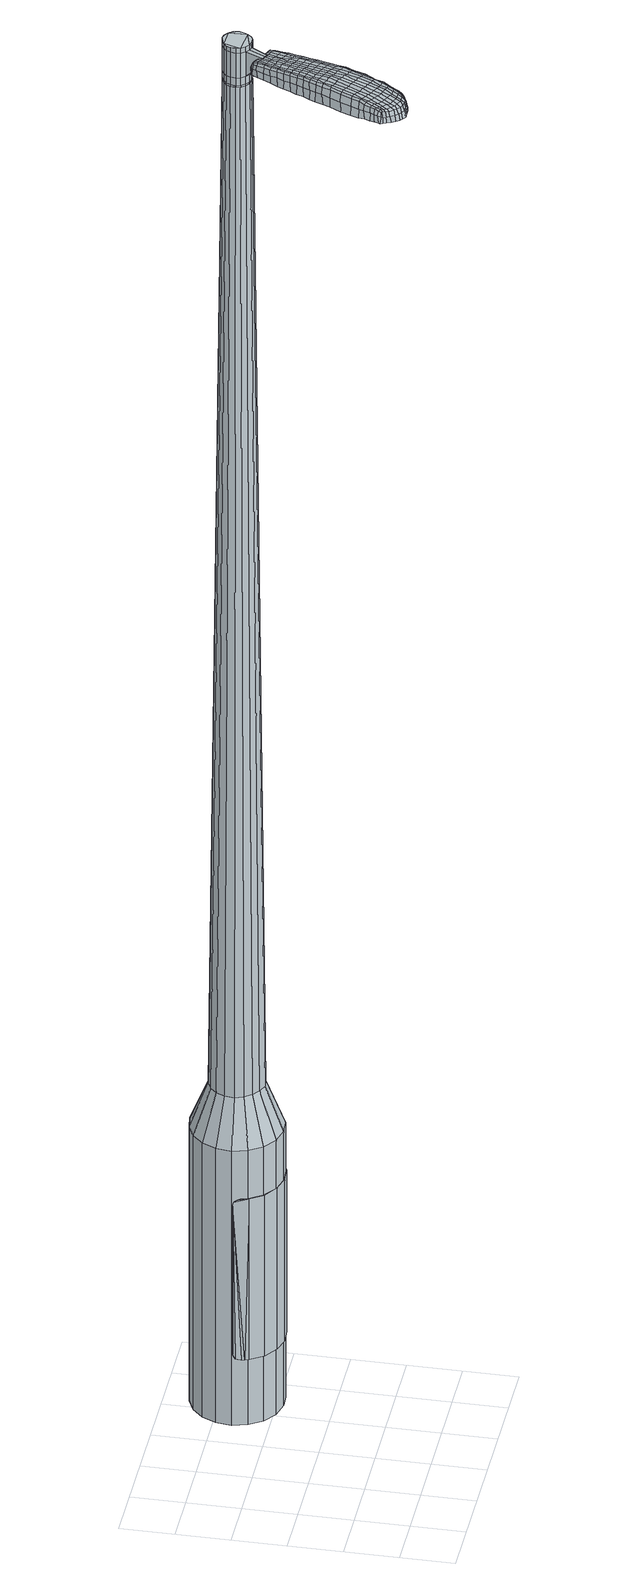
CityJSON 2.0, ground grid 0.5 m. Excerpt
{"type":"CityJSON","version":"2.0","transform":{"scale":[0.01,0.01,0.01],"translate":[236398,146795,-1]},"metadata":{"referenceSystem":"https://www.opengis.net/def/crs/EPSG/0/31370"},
"CityObjects":{
"object1":{"type":"GenericCityObject","attributes":{"cluster":524,"mean_distance_to_centroid":0.399,"new_centroid_x":236399.71,"new_centroid_y":146796.89,"mean_distance_to_camera":11.04,"H1":8.02,"H2":7.54,"Z_final":113.74,"cluster2":-1,"proj_x":236393.95,"proj_y":146794.16,"id_line":33902,"bearing_l":334.66,"distance":6.37,"orientation":"right","G_obj":244.66},"geometry":[{"type":"MultiSurface","lod":"2","boundaries":[[[0,1,2,3]],[[1,4,5,2]],[[4,6,7,5]],[[6,8,9,7]],[[8,10,11,9]],[[10,12,13,11]],[[12,14,15,13]],[[14,16,17,15]],[[16,18,19,17]],[[18,20,21,19]],[[20,22,23,21]],[[22,24,25,23]],[[24,26,27,25]],[[26,28,29,27]],[[28,30,31,29]],[[30,32,33,31]],[[32,34,35,33]],[[34,0,3,35]],[[36,37,38,39]],[[38,40,41,42]],[[41,43,42]],[[42,44,45,46]],[[45,47,46]],[[46,48,49,50]],[[49,51,50]],[[42,46,50,38]],[[50,52,39,38]],[[53,36,39]],[[2,5,7,35]],[[7,9,11,15]],[[11,13,15]],[[15,17,19,23]],[[19,21,23]],[[23,25,27,31]],[[27,29,31]],[[15,23,31,7]],[[31,33,35,7]],[[3,2,35]],[[1,0,54,55]],[[0,34,56,54]],[[34,32,57,56]],[[32,30,58,57]],[[30,28,59,58]],[[28,26,60,59]],[[26,24,61,60]],[[24,22,62,61]],[[22,20,63,62]],[[20,18,64,63]],[[18,16,65,64]],[[16,14,66,65]],[[14,12,67,66]],[[12,10,68,67]],[[10,8,69,68]],[[8,6,70,69]],[[6,4,71,70]],[[4,1,55,71]],[[55,54,72,73]],[[54,56,74,72]],[[56,57,75,74]],[[57,58,76,75]],[[58,59,77,76]],[[59,60,78,77]],[[60,61,79,78]],[[61,62,80,79]],[[62,63,81,80]],[[63,64,82,81]],[[64,65,83,82]],[[65,66,84,83]],[[66,67,85,84]],[[67,68,86,85]],[[68,69,87,86]],[[69,70,88,87]],[[70,71,89,88]],[[71,55,73,89]],[[90,91,92,73]],[[93,94,91,90]],[[95,96,94,93]],[[97,98,96,95]],[[77,99,98,97]],[[78,100,99,77]],[[101,102,100,78]],[[103,104,102,101]],[[105,106,104,103]],[[107,108,106,105]],[[109,110,108,107]],[[84,111,110,109]],[[85,112,111,84]],[[86,113,112,85]],[[87,114,113,86]],[[115,116,114,87]],[[117,118,116,115]],[[73,92,118,117]],[[119,120,121,122]],[[123,119,122,124]],[[125,123,124,126]],[[127,125,126,128]],[[129,127,128,130]],[[131,129,130,132]],[[133,131,132,134]],[[135,133,134,136]],[[137,135,136,138]],[[139,137,138,140]],[[141,139,140,142]],[[143,141,142,144]],[[145,143,144,146]],[[147,145,146,148]],[[149,147,148,150]],[[151,149,150,152]],[[72,90,73]],[[72,74,93,90]],[[74,75,95,93]],[[75,76,97,95]],[[76,77,97]],[[79,101,78]],[[79,80,103,101]],[[80,81,105,103]],[[81,82,107,105]],[[82,83,109,107]],[[83,84,109]],[[88,115,87]],[[88,89,117,115]],[[89,73,117]],[[153,92,91]],[[154,118,92]],[[154,155,116,118]],[[155,114,116]],[[156,110,111]],[[156,157,108,110]],[[157,158,106,108]],[[158,159,104,106]],[[159,160,102,104]],[[160,100,102]],[[161,98,99]],[[161,162,96,98]],[[162,163,94,96]],[[163,153,91,94]],[[39,52,151,164]],[[92,153,165,152]],[[53,39,164,120]],[[153,163,121,165]],[[36,53,120,119]],[[163,162,122,121]],[[37,36,119,123]],[[162,161,124,122]],[[38,37,123,125]],[[161,99,126,124]],[[40,38,125,127]],[[99,100,128,126]],[[41,40,127,129]],[[100,160,130,128]],[[43,41,129,131]],[[160,159,132,130]],[[42,43,131,133]],[[159,158,134,132]],[[44,42,133,135]],[[158,157,136,134]],[[45,44,135,137]],[[157,156,138,136]],[[47,45,137,139]],[[156,111,140,138]],[[46,47,139,141]],[[111,112,142,140]],[[48,46,141,143]],[[112,113,144,142]],[[49,48,143,145]],[[113,114,146,144]],[[51,49,145,147]],[[114,155,148,146]],[[50,51,147,149]],[[155,154,150,148]],[[52,50,149,151]],[[154,92,152,150]],[[151,152,166,167]],[[152,165,168,166]],[[165,121,169,168]],[[121,120,170,169]],[[120,164,171,170]],[[164,151,167,171]],[[172,173,174,175]],[[176,172,175,177]],[[172,176,178,179]],[[173,172,179,180]],[[181,182,183,184]],[[185,181,184,186]],[[181,185,187,188]],[[182,181,188,189]],[[190,191,192,193]],[[194,190,193,195]],[[190,194,196,197]],[[191,190,197,198]],[[199,200,201,202]],[[203,199,202,204]],[[199,203,205,206]],[[200,199,206,207]],[[208,209,210,211]],[[212,208,211,213]],[[208,212,214,215]],[[209,208,215,216]],[[217,218,219,220]],[[221,217,220,222]],[[217,221,223,224]],[[218,217,224,225]],[[226,227,228,229]],[[218,226,229,219]],[[226,218,225,230]],[[227,226,230,231]],[[232,233,234,235]],[[227,232,235,228]],[[232,227,231,236]],[[233,232,236,237]],[[238,176,177,239]],[[233,238,239,234]],[[238,233,237,240]],[[176,238,240,178]],[[241,242,243,244]],[[245,241,244,246]],[[241,245,247,248]],[[242,241,248,249]],[[250,251,252,253]],[[242,250,253,243]],[[250,242,249,254]],[[251,250,254,255]],[[256,257,258,259]],[[251,256,259,252]],[[256,251,255,260]],[[257,256,260,261]],[[262,263,264,265]],[[257,262,265,258]],[[262,257,261,266]],[[263,262,266,267]],[[268,173,180,269]],[[263,268,269,264]],[[268,263,267,270]],[[173,268,270,174]],[[271,272,273,274]],[[275,271,274,276]],[[271,275,277,278]],[[272,271,278,279]],[[280,281,282,283]],[[272,280,283,273]],[[280,272,279,284]],[[281,280,284,285]],[[286,287,288,289]],[[281,286,289,282]],[[286,281,285,290]],[[287,286,290,291]],[[292,185,186,293]],[[287,292,293,288]],[[292,287,291,294]],[[185,292,294,187]],[[295,296,297,298]],[[299,295,298,300]],[[295,299,301,302]],[[296,295,302,303]],[[304,305,306,307]],[[296,304,307,297]],[[304,296,303,308]],[[305,304,308,309]],[[310,311,312,313]],[[305,310,313,306]],[[310,305,309,314]],[[311,310,314,315]],[[316,317,318,319]],[[311,316,319,312]],[[316,311,315,320]],[[317,316,320,321]],[[322,182,189,323]],[[317,322,323,318]],[[322,317,321,324]],[[182,322,324,183]],[[325,211,210,326]],[[327,325,326,328]],[[325,327,329,330]],[[211,325,330,213]],[[331,327,328,332]],[[333,331,332,334]],[[331,333,335,336]],[[327,331,336,329]],[[337,333,334,338]],[[339,337,338,340]],[[337,339,341,342]],[[333,337,342,335]],[[343,339,340,344]],[[345,343,344,346]],[[343,345,347,348]],[[339,343,348,341]],[[349,345,346,350]],[[200,349,350,201]],[[349,200,207,351]],[[345,349,351,347]],[[352,353,198,197]],[[354,352,197,196]],[[352,354,355,356]],[[353,352,356,357]],[[358,359,357,356]],[[360,358,356,355]],[[358,360,361,362]],[[359,358,362,363]],[[364,365,363,362]],[[366,364,362,361]],[[364,366,367,368]],[[365,364,368,369]],[[370,371,369,368]],[[372,370,368,367]],[[370,372,205,203]],[[371,370,203,204]],[[373,374,375,376]],[[275,373,376,277]],[[373,275,276,377]],[[374,373,377,378]],[[379,194,195,380]],[[374,379,380,375]],[[379,374,378,381]],[[194,379,381,196]],[[382,383,384,385]],[[221,382,385,223]],[[382,221,222,386]],[[383,382,386,387]],[[388,389,390,391]],[[383,388,391,384]],[[388,383,387,392]],[[389,388,392,393]],[[394,191,198,395]],[[389,394,395,390]],[[394,389,393,396]],[[191,394,396,192]],[[397,398,399,400]],[[179,397,400,180]],[[397,179,178,401]],[[398,397,401,402]],[[403,404,405,406]],[[398,403,406,399]],[[403,398,402,407]],[[404,403,407,408]],[[409,202,201,410]],[[404,409,410,405]],[[409,404,408,411]],[[202,409,411,204]],[[412,413,414,415]],[[184,412,415,186]],[[412,184,183,416]],[[413,412,416,417]],[[418,206,205,419]],[[413,418,419,414]],[[418,413,417,420]],[[206,418,420,207]],[[421,422,423,424]],[[299,421,424,301]],[[421,299,300,425]],[[422,421,425,426]],[[427,212,213,428]],[[422,427,428,423]],[[427,422,426,429]],[[212,427,429,214]],[[430,431,432,433]],[[245,430,433,247]],[[430,245,246,434]],[[431,430,434,435]],[[436,437,438,439]],[[431,436,439,432]],[[436,431,435,440]],[[437,436,440,441]],[[442,209,216,443]],[[437,442,443,438]],[[442,437,441,444]],[[209,442,444,210]],[[445,446,435,434]],[[244,445,434,246]],[[445,244,243,447]],[[446,445,447,448]],[[449,450,441,440]],[[446,449,440,435]],[[449,446,448,451]],[[450,449,451,452]],[[453,326,210,444]],[[450,453,444,441]],[[453,450,452,454]],[[326,453,454,328]],[[455,456,457,458]],[[302,455,458,303]],[[455,302,301,424]],[[456,455,424,423]],[[459,330,329,460]],[[456,459,460,457]],[[459,456,423,428]],[[330,459,428,213]],[[461,462,448,447]],[[253,461,447,243]],[[461,253,252,463]],[[462,461,463,464]],[[465,466,452,451]],[[462,465,451,448]],[[465,462,464,467]],[[466,465,467,468]],[[469,332,328,454]],[[466,469,454,452]],[[469,466,468,470]],[[332,469,470,334]],[[471,472,473,474]],[[308,471,474,309]],[[471,308,303,458]],[[472,471,458,457]],[[475,336,335,476]],[[472,475,476,473]],[[475,472,457,460]],[[336,475,460,329]],[[477,478,464,463]],[[259,477,463,252]],[[477,259,258,479]],[[478,477,479,480]],[[481,482,468,467]],[[478,481,467,464]],[[481,478,480,483]],[[482,481,483,484]],[[485,338,334,470]],[[482,485,470,468]],[[485,482,484,486]],[[338,485,486,340]],[[487,488,489,490]],[[314,487,490,315]],[[487,314,309,474]],[[488,487,474,473]],[[491,342,341,492]],[[488,491,492,489]],[[491,488,473,476]],[[342,491,476,335]],[[493,494,480,479]],[[265,493,479,258]],[[493,265,264,495]],[[494,493,495,496]],[[497,498,484,483]],[[494,497,483,480]],[[497,494,496,499]],[[498,497,499,500]],[[501,344,340,486]],[[498,501,486,484]],[[501,498,500,502]],[[344,501,502,346]],[[503,504,505,506]],[[320,503,506,321]],[[503,320,315,490]],[[504,503,490,489]],[[507,348,347,508]],[[504,507,508,505]],[[507,504,489,492]],[[348,507,492,341]],[[509,510,496,495]],[[269,509,495,264]],[[509,269,180,400]],[[510,509,400,399]],[[511,512,500,499]],[[510,511,499,496]],[[511,510,399,406]],[[512,511,406,405]],[[513,350,346,502]],[[512,513,502,500]],[[513,512,405,410]],[[350,513,410,201]],[[514,515,417,416]],[[324,514,416,183]],[[514,324,321,506]],[[515,514,506,505]],[[516,351,207,420]],[[515,516,420,417]],[[516,515,505,508]],[[351,516,508,347]],[[517,518,378,377]],[[274,517,377,276]],[[517,274,273,519]],[[518,517,519,520]],[[521,354,196,381]],[[518,521,381,378]],[[521,518,520,522]],[[354,521,522,355]],[[523,524,525,526]],[[224,523,526,225]],[[523,224,223,385]],[[524,523,385,384]],[[527,528,529,530]],[[524,527,530,525]],[[527,524,384,391]],[[528,527,391,390]],[[531,353,357,532]],[[528,531,532,529]],[[531,528,390,395]],[[353,531,395,198]],[[533,534,520,519]],[[283,533,519,273]],[[533,283,282,535]],[[534,533,535,536]],[[537,360,355,522]],[[534,537,522,520]],[[537,534,536,538]],[[360,537,538,361]],[[539,540,541,542]],[[230,539,542,231]],[[539,230,225,526]],[[540,539,526,525]],[[543,544,545,546]],[[540,543,546,541]],[[543,540,525,530]],[[544,543,530,529]],[[547,359,363,548]],[[544,547,548,545]],[[547,544,529,532]],[[359,547,532,357]],[[549,550,536,535]],[[289,549,535,282]],[[549,289,288,551]],[[550,549,551,552]],[[553,366,361,538]],[[550,553,538,536]],[[553,550,552,554]],[[366,553,554,367]],[[555,556,557,558]],[[236,555,558,237]],[[555,236,231,542]],[[556,555,542,541]],[[559,560,561,562]],[[556,559,562,557]],[[559,556,541,546]],[[560,559,546,545]],[[563,365,369,564]],[[560,563,564,561]],[[563,560,545,548]],[[365,563,548,363]],[[565,566,552,551]],[[293,565,551,288]],[[565,293,186,415]],[[566,565,415,414]],[[567,372,367,554]],[[566,567,554,552]],[[567,566,414,419]],[[372,567,419,205]],[[568,569,402,401]],[[240,568,401,178]],[[568,240,237,558]],[[569,568,558,557]],[[570,571,408,407]],[[569,570,407,402]],[[570,569,557,562]],[[571,570,562,561]],[[572,371,204,411]],[[571,572,411,408]],[[572,571,561,564]],[[371,572,564,369]],[[573,574,575,576]],[[576,575,577,578]],[[579,577,575,580]],[[580,575,574,581]],[[582,583,584,585]],[[585,584,586,587]],[[588,586,584,589]],[[589,584,583,590]],[[591,592,593,594]],[[594,593,595,596]],[[597,595,593,598]],[[598,593,592,599]],[[600,601,602,603]],[[603,602,604,605]],[[606,604,602,607]],[[607,602,601,608]],[[609,610,611,612]],[[612,611,613,614]],[[615,613,611,616]],[[616,611,610,617]],[[618,619,620,621]],[[621,620,622,623]],[[624,622,620,625]],[[625,620,619,626]],[[627,628,629,630]],[[630,629,619,618]],[[626,619,629,631]],[[631,629,628,632]],[[633,634,635,636]],[[636,635,628,627]],[[632,628,635,637]],[[637,635,634,638]],[[578,577,639,640]],[[640,639,634,633]],[[638,634,639,641]],[[641,639,577,579]],[[642,643,644,645]],[[645,644,646,647]],[[648,646,644,649]],[[649,644,643,650]],[[651,652,653,654]],[[654,653,643,642]],[[650,643,653,655]],[[655,653,652,656]],[[657,658,659,660]],[[660,659,652,651]],[[656,652,659,661]],[[661,659,658,662]],[[663,664,665,666]],[[666,665,658,657]],[[662,658,665,667]],[[667,665,664,668]],[[581,574,669,670]],[[670,669,664,663]],[[668,664,669,671]],[[671,669,574,573]],[[672,673,674,675]],[[675,674,676,677]],[[678,676,674,679]],[[679,674,673,680]],[[681,682,683,684]],[[684,683,673,672]],[[680,673,683,685]],[[685,683,682,686]],[[687,688,689,690]],[[690,689,682,681]],[[686,682,689,691]],[[691,689,688,692]],[[587,586,693,694]],[[694,693,688,687]],[[692,688,693,695]],[[695,693,586,588]],[[696,697,698,699]],[[699,698,700,701]],[[702,700,698,703]],[[703,698,697,704]],[[705,706,707,708]],[[708,707,697,696]],[[704,697,707,709]],[[709,707,706,710]],[[711,712,713,714]],[[714,713,706,705]],[[710,706,713,715]],[[715,713,712,716]],[[717,718,719,720]],[[720,719,712,711]],[[716,712,719,721]],[[721,719,718,722]],[[590,583,723,724]],[[724,723,718,717]],[[722,718,723,725]],[[725,723,583,582]],[[609,612,726,727]],[[727,726,728,729]],[[730,728,726,731]],[[731,726,612,614]],[[729,728,732,733]],[[733,732,734,735]],[[736,734,732,737]],[[737,732,728,730]],[[735,734,738,739]],[[739,738,740,741]],[[742,740,738,743]],[[743,738,734,736]],[[741,740,744,745]],[[745,744,746,747]],[[748,746,744,749]],[[749,744,740,742]],[[747,746,750,751]],[[751,750,601,600]],[[608,601,750,752]],[[752,750,746,748]],[[599,753,754,598]],[[598,754,755,597]],[[756,755,754,757]],[[757,754,753,758]],[[758,759,760,757]],[[757,760,761,756]],[[762,761,760,763]],[[763,760,759,764]],[[764,765,766,763]],[[763,766,767,762]],[[768,767,766,769]],[[769,766,765,770]],[[770,771,772,769]],[[769,772,773,768]],[[606,773,772,604]],[[604,772,771,605]],[[774,775,776,777]],[[777,776,676,678]],[[677,676,776,778]],[[778,776,775,779]],[[596,595,780,781]],[[781,780,775,774]],[[779,775,780,782]],[[782,780,595,597]],[[783,784,785,786]],[[786,785,622,624]],[[623,622,785,787]],[[787,785,784,788]],[[789,790,791,792]],[[792,791,784,783]],[[788,784,791,793]],[[793,791,790,794]],[[599,592,795,796]],[[796,795,790,789]],[[794,790,795,797]],[[797,795,592,591]],[[798,799,800,801]],[[801,800,580,581]],[[579,580,800,802]],[[802,800,799,803]],[[804,805,806,807]],[[807,806,799,798]],[[803,799,806,808]],[[808,806,805,809]],[[600,603,810,811]],[[811,810,805,804]],[[809,805,810,812]],[[812,810,603,605]],[[813,814,815,816]],[[816,815,585,587]],[[582,585,815,817]],[[817,815,814,818]],[[606,607,819,820]],[[820,819,814,813]],[[818,814,819,821]],[[821,819,607,608]],[[822,823,824,825]],[[825,824,700,702]],[[701,700,824,826]],[[826,824,823,827]],[[614,613,828,829]],[[829,828,823,822]],[[827,823,828,830]],[[830,828,613,615]],[[831,832,833]],[[833,832,646,648]],[[647,646,832,834]],[[835,836,837,838]],[[838,837,832,831]],[[834,832,837,839]],[[839,837,836,840]],[[617,610,841,842]],[[842,841,836,835]],[[840,836,841,843]],[[843,841,610,609]],[[834,844,645,647]],[[642,645,844,845]],[[840,846,847,839]],[[839,847,844,834]],[[845,844,847,848]],[[848,847,846,849]],[[609,727,850,843]],[[843,850,846,840]],[[849,846,850,851]],[[851,850,727,729]],[[852,853,854,855]],[[855,854,703,704]],[[702,703,854,825]],[[825,854,853,822]],[[730,731,856,857]],[[857,856,853,852]],[[822,853,856,829]],[[829,856,731,614]],[[858,859,845]],[[845,859,654,642]],[[651,654,859,860]],[[860,859,858,861]],[[849,862,863,848]],[[848,863,858,845]],[[861,858,863,864]],[[864,863,862,865]],[[729,733,866,851]],[[851,866,862,849]],[[865,862,866,867]],[[867,866,733,735]],[[868,869,870,871]],[[871,870,709,710]],[[704,709,870,855]],[[855,870,869,852]],[[736,737,872,873]],[[873,872,869,868]],[[852,869,872,857]],[[857,872,737,730]],[[861,874,875,860]],[[860,875,660,651]],[[657,660,875,876]],[[876,875,874,877]],[[865,878,879,864]],[[864,879,874,861]],[[877,874,879,880]],[[880,879,878,881]],[[735,739,882,867]],[[867,882,878,865]],[[881,878,882,883]],[[883,882,739,741]],[[884,885,886,887]],[[887,886,715,716]],[[710,715,886,871]],[[871,886,885,868]],[[742,743,888,889]],[[889,888,885,884]],[[868,885,888,873]],[[873,888,743,736]],[[877,890,891,876]],[[876,891,666,657]],[[663,666,891,892]],[[892,891,890,893]],[[881,894,895,880]],[[880,895,890,877]],[[893,890,895,896]],[[896,895,894,897]],[[741,745,898,883]],[[883,898,894,881]],[[897,894,898,899]],[[899,898,745,747]],[[900,901,902,903]],[[903,902,721,722]],[[716,721,902,887]],[[887,902,901,884]],[[748,749,904,905]],[[905,904,901,900]],[[884,901,904,889]],[[889,904,749,742]],[[893,906,907,892]],[[892,907,670,663]],[[581,670,907,801]],[[801,907,906,798]],[[897,908,909,896]],[[896,909,906,893]],[[798,906,909,807]],[[807,909,908,804]],[[747,751,910,899]],[[899,910,908,897]],[[804,908,910,811]],[[811,910,751,600]],[[818,911,912,817]],[[817,912,725,582]],[[722,725,912,903]],[[903,912,911,900]],[[608,752,913,821]],[[821,913,911,818]],[[900,911,913,905]],[[905,913,752,748]],[[779,914,915,778]],[[778,915,675,677]],[[672,675,915,916]],[[916,915,914,917]],[[597,755,918,782]],[[782,918,914,779]],[[917,914,918,919]],[[919,918,755,756]],[[920,921,922,923]],[[923,922,625,626]],[[624,625,922,786]],[[786,922,921,783]],[[924,925,926,927]],[[927,926,921,920]],[[783,921,926,792]],[[792,926,925,789]],[[758,753,928,929]],[[929,928,925,924]],[[789,925,928,796]],[[796,928,753,599]],[[917,930,931,916]],[[916,931,684,672]],[[681,684,931,932]],[[932,931,930,933]],[[756,761,934,919]],[[919,934,930,917]],[[933,930,934,935]],[[935,934,761,762]],[[936,937,938,939]],[[939,938,631,632]],[[626,631,938,923]],[[923,938,937,920]],[[940,941,942,943]],[[943,942,937,936]],[[920,937,942,927]],[[927,942,941,924]],[[764,759,944,945]],[[945,944,941,940]],[[924,941,944,929]],[[929,944,759,758]],[[933,946,947,932]],[[932,947,690,681]],[[687,690,947,948]],[[948,947,946,949]],[[762,767,950,935]],[[935,950,946,933]],[[949,946,950,951]],[[951,950,767,768]],[[952,953,954,955]],[[955,954,637,638]],[[632,637,954,939]],[[939,954,953,936]],[[956,957,958,959]],[[959,958,953,952]],[[936,953,958,943]],[[943,958,957,940]],[[770,765,960,961]],[[961,960,957,956]],[[940,957,960,945]],[[945,960,765,764]],[[949,962,963,948]],[[948,963,694,687]],[[587,694,963,816]],[[816,963,962,813]],[[768,773,964,951]],[[951,964,962,949]],[[813,962,964,820]],[[820,964,773,606]],[[803,965,966,802]],[[802,966,641,579]],[[638,641,966,955]],[[955,966,965,952]],[[809,967,968,808]],[[808,968,965,803]],[[952,965,968,959]],[[959,968,967,956]],[[605,771,969,812]],[[812,969,967,809]],[[956,967,969,961]],[[961,969,771,770]],[[573,576,175,174]],[[576,578,177,175]],[[588,589,188,187]],[[589,590,189,188]],[[591,594,193,192]],[[594,596,195,193]],[[615,616,215,214]],[[616,617,216,215]],[[618,621,220,219]],[[621,623,222,220]],[[627,630,229,228]],[[630,618,219,229]],[[633,636,235,234]],[[636,627,228,235]],[[578,640,239,177]],[[640,633,234,239]],[[648,649,248,247]],[[649,650,249,248]],[[650,655,254,249]],[[655,656,255,254]],[[656,661,260,255]],[[661,662,261,260]],[[662,667,266,261]],[[667,668,267,266]],[[668,671,270,267]],[[671,573,174,270]],[[678,679,278,277]],[[679,680,279,278]],[[680,685,284,279]],[[685,686,285,284]],[[686,691,290,285]],[[691,692,291,290]],[[692,695,294,291]],[[695,588,187,294]],[[696,699,298,297]],[[699,701,300,298]],[[705,708,307,306]],[[708,696,297,307]],[[711,714,313,312]],[[714,705,306,313]],[[717,720,319,318]],[[720,711,312,319]],[[590,724,323,189]],[[724,717,318,323]],[[774,777,376,375]],[[777,678,277,376]],[[596,781,380,195]],[[781,774,375,380]],[[623,787,386,222]],[[787,788,387,386]],[[788,793,392,387]],[[793,794,393,392]],[[794,797,396,393]],[[797,591,192,396]],[[701,826,425,300]],[[826,827,426,425]],[[827,830,429,426]],[[830,615,214,429]],[[831,833,433,432]],[[833,648,247,433]],[[835,838,439,438]],[[838,831,432,439]],[[617,842,443,216]],[[842,835,438,443]],[[970,971,972,973]],[[974,975,973,972]],[[976,977,978,979]],[[980,981,982,983]],[[971,984,985,972]],[[986,974,972,985]],[[987,976,979,988]],[[989,990,981,980]],[[984,991,992,985]],[[992,993,986,985]],[[994,987,988,995]],[[996,990,989,997]],[[991,998,999,992]],[[999,1000,993,992]],[[1001,994,995,1002]],[[1003,996,997,1004]],[[1005,1006,1007,1008]],[[1009,1010,1006,1005]],[[1009,1011,1012,1010]],[[1011,1013,1014,1012]],[[1015,1016,1017]],[[1018,1019,1016,1015]],[[1020,1021,1019,1018]],[[1022,1023,1021,1020]],[[1017,1007,1006,1015]],[[1015,1006,1010,1018]],[[1010,1012,1020,1018]],[[1012,1014,1022,1020]],[[979,978,975,974]],[[988,979,974,986]],[[993,995,988,986]],[[1000,1002,995,993]],[[980,983,977,976]],[[989,980,976,987]],[[997,989,987,994]],[[1004,997,994,1001]],[[981,1005,1008,982]],[[990,1009,1005,981]],[[1011,1009,990,996]],[[1013,1011,996,1003]],[[1024,1025,1026,1027]],[[1026,1028,1029,1030]],[[1026,1030,1031,1032]],[[1026,1032,1027]],[[1033,1024,1027,1034]],[[1035,1034,1027,1036]],[[1037,1036,1027]],[[1038,1026,1025,1039]],[[1040,1038,1039,1041]],[[1042,1040,1041,1043]],[[1044,1042,1043,1045]],[[1046,1044,1045,1047]],[[1047,1048,1049,1050]],[[1047,1050,1051,1052]],[[1047,1052,1053,1054]],[[1053,1055,1056,1057]],[[1053,1057,1058,1059]],[[1053,1059,1054]],[[1047,1054,1046]],[[1060,1061,1025,1024]],[[1062,1063,1028,1026]],[[1064,1065,1037,1027]],[[1061,1066,1039,1025]],[[1067,1062,1026,1038]],[[1066,1068,1041,1039]],[[1069,1067,1038,1040]],[[1068,1070,1043,1041]],[[1071,1069,1040,1042]],[[1070,1072,1045,1043]],[[1073,1071,1042,1044]],[[1072,1074,1047,1045]],[[1075,1073,1044,1046]],[[1074,1076,1048,1047]],[[1077,1078,1055,1053]],[[1079,1075,1046,1054]],[[1049,1048,1076,1080]],[[1050,1049,1080,1081]],[[1051,1050,1081,1082]],[[1052,1051,1082,1083]],[[1053,1052,1083,1077]],[[1084,1060,1024,1033]],[[1085,1084,1033,1034]],[[1086,1085,1034,1035]],[[1087,1086,1035,1036]],[[1065,1087,1036,1037]],[[1029,1028,1063,1088]],[[1056,1055,1078,1089]],[[1030,1029,1088,1090]],[[1031,1030,1090,1091]],[[1032,1031,1091,1092]],[[1027,1032,1092,1064]],[[1057,1056,1089,1093]],[[1058,1057,1093,1094]],[[1059,1058,1094,1095]],[[1054,1059,1095,1079]]]}]}
},
"vertices":[
[153,148,384],[141,157,384],[141,157,96],[153,148,96],[133,169,384],[133,169,96],[129,183,384],[129,183,96],[131,198,384],[131,198,96],[137,211,384],[137,211,96],[147,221,384],[147,221,96],[161,227,384],[161,227,96],[175,229,384],[175,229,96],[190,225,384],[190,225,96],[202,216,384],[202,216,96],[210,204,384],[210,204,96],[214,190,384],[214,190,96],[212,175,384],[212,175,96],[206,162,384],[206,162,96],[196,152,384],[196,152,96],[182,145,384],[182,145,96],[168,144,384],[168,144,96],[175,173,1524],[179,175,1524],[182,179,1524],[166,174,1524],[184,183,1524],[185,187,1524],[181,196,1524],[184,192,1524],[177,199,1524],[173,200,1524],[164,197,1524],[168,199,1524],[161,194,1524],[159,190,1524],[159,181,1524],[158,185,1524],[162,177,1524],[170,173,1524],[161,164,429],[154,169,429],[169,161,429],[178,162,429],[186,166,429],[192,172,429],[196,180,429],[197,188,429],[194,197,429],[189,204,429],[182,209,429],[174,211,429],[165,211,429],[157,207,429],[151,201,429],[147,193,429],[146,184,429],[149,176,429],[166,174,1483],[162,177,1483],[170,173,1483],[175,173,1483],[179,175,1483],[182,179,1483],[184,183,1483],[185,187,1483],[184,192,1483],[181,196,1483],[177,199,1483],[173,200,1483],[168,199,1483],[164,197,1483],[161,194,1483],[159,190,1483],[158,185,1483],[159,181,1483],[166,175,1483],[166,175,1485],[162,177,1485],[170,174,1483],[170,174,1485],[175,174,1483],[175,174,1485],[179,176,1483],[179,176,1485],[182,179,1485],[184,183,1485],[184,187,1483],[184,187,1485],[183,192,1483],[183,192,1485],[181,195,1483],[181,195,1485],[177,198,1483],[177,198,1485],[173,199,1483],[173,199,1485],[168,199,1485],[164,197,1485],[161,194,1485],[159,190,1485],[159,185,1483],[159,185,1485],[160,181,1483],[160,181,1485],[175,173,1519],[170,173,1519],[170,173,1493],[175,173,1493],[179,175,1519],[179,175,1493],[182,179,1519],[182,179,1493],[184,183,1519],[184,183,1493],[185,187,1519],[185,187,1493],[184,192,1519],[184,192,1493],[181,196,1519],[181,196,1493],[177,199,1519],[177,199,1493],[173,200,1519],[173,200,1493],[168,199,1519],[168,199,1493],[164,197,1519],[164,197,1493],[161,194,1519],[161,194,1493],[159,190,1519],[159,190,1493],[158,185,1519],[158,185,1493],[159,181,1519],[159,181,1493],[162,177,1519],[162,177,1493],[166,174,1485],[159,181,1485],[158,185,1485],[173,200,1485],[177,199,1485],[181,196,1485],[184,192,1485],[185,187,1485],[179,175,1485],[175,173,1485],[170,173,1485],[166,174,1519],[166,174,1493],[155,159,1513],[155,159,1518],[158,157,1513],[161,156,1513],[161,156,1518],[158,157,1518],[108,99,1519],[112,105,1518],[110,105,1509],[106,98,1510],[104,91,1519],[103,91,1510],[106,91,1526],[110,99,1525],[113,105,1525],[143,82,1519],[146,89,1518],[145,90,1525],[142,84,1525],[140,74,1519],[139,76,1526],[140,72,1510],[144,80,1510],[147,87,1509],[96,23,1519],[93,25,1519],[92,24,1513],[95,22,1513],[100,23,1519],[100,22,1513],[101,24,1524],[97,25,1524],[93,26,1524],[127,90,1530],[131,97,1529],[128,98,1529],[124,92,1530],[124,82,1531],[120,83,1531],[127,80,1530],[131,89,1530],[134,95,1529],[162,163,1512],[159,164,1512],[159,163,1517],[161,162,1517],[165,162,1512],[164,161,1517],[164,161,1506],[162,162,1506],[159,164,1506],[84,45,1519],[85,48,1519],[84,48,1512],[83,44,1512],[84,42,1518],[82,42,1512],[85,42,1522],[85,44,1523],[87,48,1524],[87,52,1519],[89,58,1519],[87,57,1512],[85,52,1512],[88,52,1524],[90,58,1525],[91,63,1519],[94,70,1519],[92,70,1511],[89,63,1511],[93,63,1526],[96,70,1526],[99,81,1519],[97,80,1510],[101,81,1526],[144,164,1513],[140,157,1513],[141,157,1518],[145,164,1517],[147,168,1512],[147,167,1516],[146,168,1506],[142,163,1507],[139,157,1507],[136,150,1514],[133,144,1515],[134,144,1520],[138,151,1519],[135,150,1507],[131,143,1507],[129,137,1515],[126,131,1516],[127,131,1522],[131,137,1521],[127,137,1508],[124,130,1508],[122,124,1517],[119,118,1517],[120,118,1524],[124,124,1523],[120,124,1508],[117,117,1509],[115,111,1518],[117,112,1524],[113,111,1509],[116,29,1519],[118,31,1519],[117,32,1524],[115,29,1523],[115,27,1518],[114,28,1522],[115,25,1512],[117,27,1512],[119,30,1512],[121,36,1519],[123,41,1519],[122,42,1525],[120,37,1524],[121,34,1512],[124,39,1512],[126,46,1519],[130,53,1519],[129,54,1526],[125,47,1526],[127,44,1511],[131,51,1511],[135,63,1519],[134,65,1526],[135,62,1510],[171,150,1513],[168,143,1513],[169,142,1507],[172,149,1507],[173,156,1512],[173,155,1506],[172,155,1516],[170,152,1517],[167,145,1518],[165,136,1514],[163,130,1515],[163,128,1507],[166,135,1507],[165,138,1519],[162,131,1520],[160,123,1515],[157,116,1516],[158,114,1508],[161,121,1508],[159,124,1521],[156,117,1522],[154,109,1517],[151,102,1517],[152,100,1509],[155,107,1508],[153,110,1523],[150,103,1524],[149,95,1518],[149,93,1509],[148,97,1524],[159,157,1519],[157,158,1519],[156,151,1520],[153,152,1520],[158,149,1520],[162,156,1519],[153,144,1522],[150,145,1522],[149,137,1523],[147,138,1523],[152,136,1523],[155,143,1521],[146,130,1524],[144,132,1524],[143,124,1525],[141,125,1525],[146,122,1525],[149,129,1524],[140,117,1526],[137,118,1526],[137,110,1527],[134,112,1527],[140,109,1527],[143,116,1526],[134,104,1528],[131,105,1528],[137,102,1528],[98,27,1527],[94,29,1527],[102,27,1526],[104,31,1527],[100,31,1528],[96,33,1528],[103,37,1529],[99,39,1529],[106,36,1528],[110,43,1530],[106,44,1530],[102,45,1530],[109,50,1531],[105,52,1531],[113,49,1530],[116,57,1531],[113,59,1531],[109,60,1531],[118,70,1531],[115,72,1531],[122,69,1531],[113,25,1518],[110,24,1519],[110,23,1513],[113,24,1513],[113,27,1523],[110,26,1523],[105,23,1519],[105,22,1513],[105,24,1524],[84,40,1518],[84,37,1518],[85,38,1523],[85,41,1523],[82,40,1513],[83,37,1513],[85,34,1519],[87,30,1519],[88,31,1524],[86,35,1523],[85,33,1513],[87,29,1513],[90,27,1519],[90,29,1524],[89,26,1513],[112,99,1528],[113,98,1528],[117,104,1528],[115,105,1527],[108,91,1528],[109,90,1529],[116,96,1529],[119,95,1530],[122,101,1529],[119,103,1528],[112,88,1529],[115,87,1530],[122,93,1530],[125,100,1529],[117,85,1531],[141,84,1528],[139,85,1529],[135,77,1529],[137,76,1528],[144,91,1527],[141,92,1528],[135,87,1529],[131,79,1530],[138,94,1528],[173,158,1512],[171,159,1512],[170,158,1517],[172,157,1517],[173,157,1506],[171,158,1506],[168,160,1512],[167,159,1517],[168,159,1506],[149,170,1512],[150,169,1512],[149,168,1506],[147,169,1506],[149,168,1517],[150,168,1517],[152,168,1512],[155,167,1512],[154,166,1506],[151,167,1506],[152,167,1517],[154,166,1517],[157,166,1512],[156,165,1506],[157,164,1517],[146,163,1519],[148,163,1519],[143,157,1520],[144,156,1520],[150,162,1519],[152,161,1519],[146,155,1520],[149,154,1520],[154,160,1519],[151,153,1520],[169,152,1519],[168,153,1519],[165,146,1520],[166,145,1520],[165,155,1519],[162,148,1520],[139,150,1521],[141,149,1521],[136,144,1522],[137,143,1522],[143,148,1521],[145,147,1521],[139,142,1522],[142,141,1523],[148,146,1522],[144,139,1523],[164,139,1521],[162,139,1521],[159,133,1522],[161,132,1522],[159,141,1521],[156,134,1522],[132,137,1523],[134,136,1523],[129,131,1524],[130,130,1524],[136,135,1523],[139,134,1524],[133,129,1525],[135,127,1525],[141,133,1524],[138,126,1525],[158,125,1523],[156,126,1523],[153,119,1524],[155,118,1524],[153,127,1524],[150,121,1525],[125,124,1525],[127,123,1525],[122,118,1526],[123,117,1526],[129,122,1526],[132,121,1526],[126,116,1527],[129,114,1527],[135,120,1526],[131,113,1527],[152,111,1525],[150,112,1525],[147,105,1526],[149,104,1526],[147,114,1526],[144,107,1527],[118,111,1527],[120,110,1527],[122,109,1527],[125,108,1528],[128,106,1528],[146,98,1527],[144,99,1527],[141,100,1528],[114,29,1525],[111,28,1525],[116,32,1526],[113,31,1526],[107,27,1526],[109,31,1527],[86,43,1525],[86,40,1525],[88,44,1526],[87,46,1525],[87,37,1525],[89,34,1526],[91,38,1527],[89,41,1526],[92,31,1526],[93,35,1527],[118,36,1526],[116,36,1527],[121,42,1527],[119,42,1528],[111,36,1528],[114,42,1529],[89,51,1526],[90,49,1527],[92,55,1528],[91,56,1527],[91,46,1527],[93,43,1528],[96,50,1529],[94,52,1528],[96,41,1528],[99,47,1530],[124,47,1528],[121,47,1529],[127,55,1528],[125,55,1529],[117,48,1529],[121,56,1530],[94,62,1528],[95,61,1528],[99,68,1529],[97,70,1528],[97,58,1529],[99,56,1530],[103,64,1530],[101,66,1530],[102,54,1530],[106,62,1531],[132,65,1529],[130,66,1529],[126,67,1530],[102,80,1528],[104,79,1529],[106,77,1530],[109,75,1530],[112,74,1531],[111,104,1509],[113,104,1518],[110,98,1518],[108,97,1509],[106,90,1519],[104,90,1510],[108,90,1525],[112,98,1525],[115,104,1525],[143,91,1525],[144,89,1518],[141,83,1518],[140,84,1525],[138,75,1519],[137,76,1525],[139,73,1510],[142,81,1509],[145,87,1509],[93,26,1513],[94,27,1519],[97,25,1519],[96,25,1513],[100,25,1519],[100,24,1513],[101,26,1524],[97,27,1524],[94,28,1524],[128,98,1528],[130,97,1528],[127,90,1529],[124,91,1529],[123,82,1529],[120,83,1529],[127,80,1529],[130,89,1529],[133,95,1528],[158,162,1516],[158,162,1512],[161,161,1512],[160,160,1516],[164,160,1512],[163,159,1516],[163,159,1506],[161,160,1506],[158,162,1506],[86,47,1512],[87,47,1519],[86,44,1518],[85,44,1512],[86,42,1518],[84,42,1512],[87,42,1522],[87,44,1523],[88,47,1523],[89,57,1512],[91,57,1519],[89,52,1519],[87,51,1512],[90,52,1524],[92,57,1525],[94,69,1511],[96,69,1519],[93,62,1519],[91,62,1511],[94,62,1525],[98,70,1526],[101,80,1519],[99,79,1510],[103,80,1526],[143,156,1518],[142,156,1513],[145,162,1513],[147,163,1517],[148,167,1512],[148,166,1515],[147,166,1506],[144,162,1506],[140,156,1507],[136,143,1520],[134,143,1514],[138,149,1514],[139,149,1519],[137,149,1507],[133,142,1507],[129,130,1522],[127,130,1516],[131,136,1515],[132,136,1521],[129,136,1508],[126,129,1508],[122,117,1523],[120,117,1517],[124,123,1516],[125,123,1522],[122,123,1508],[118,116,1508],[117,110,1517],[119,111,1524],[115,110,1509],[115,33,1523],[116,33,1519],[115,30,1518],[114,31,1523],[113,28,1518],[113,29,1522],[114,27,1512],[115,28,1512],[117,31,1512],[121,43,1525],[122,42,1519],[119,37,1519],[118,38,1524],[120,35,1512],[122,40,1512],[127,55,1526],[128,54,1519],[125,47,1519],[124,48,1525],[125,45,1511],[129,52,1511],[133,64,1519],[132,66,1526],[134,62,1510],[167,143,1507],[166,144,1513],[169,151,1513],[170,150,1506],[171,156,1512],[171,155,1506],[170,156,1515],[168,152,1517],[166,145,1518],[161,129,1507],[161,130,1514],[164,137,1514],[164,136,1507],[163,138,1519],[160,131,1520],[156,115,1508],[155,116,1516],[158,123,1515],[159,122,1508],[157,125,1521],[154,118,1522],[150,101,1508],[150,103,1517],[152,109,1516],[153,108,1508],[151,111,1522],[149,104,1523],[147,96,1517],[148,94,1509],[146,97,1524],[158,156,1518],[156,158,1518],[155,150,1519],[153,151,1519],[158,149,1519],[161,155,1518],[152,143,1520],[150,144,1520],[149,137,1521],[147,138,1521],[152,135,1521],[155,142,1520],[146,130,1523],[144,131,1523],[143,123,1524],[140,124,1524],[146,122,1524],[149,129,1523],[140,116,1525],[137,118,1525],[137,110,1526],[134,111,1526],[140,108,1526],[143,115,1525],[133,103,1527],[131,104,1527],[136,102,1527],[95,30,1526],[98,29,1526],[102,28,1525],[104,31,1526],[100,32,1526],[97,34,1526],[100,39,1528],[103,38,1528],[106,37,1527],[109,43,1528],[106,44,1529],[103,46,1529],[106,52,1530],[109,51,1530],[112,50,1529],[116,58,1530],[113,59,1530],[110,60,1530],[115,72,1530],[118,70,1530],[121,69,1530],[110,25,1513],[110,26,1518],[112,27,1518],[113,26,1512],[112,29,1523],[110,28,1523],[105,25,1519],[105,24,1513],[105,26,1523],[87,39,1523],[86,38,1518],[86,40,1518],[87,41,1523],[84,40,1512],[85,38,1512],[90,33,1523],[89,32,1519],[87,35,1519],[88,36,1523],[86,34,1513],[88,31,1513],[91,29,1519],[92,30,1524],[91,28,1513],[117,103,1527],[114,97,1527],[113,98,1527],[116,104,1526],[109,90,1527],[110,89,1528],[122,101,1528],[119,94,1528],[116,96,1528],[119,102,1527],[112,88,1528],[115,86,1529],[122,93,1529],[125,99,1528],[118,85,1529],[134,77,1528],[138,85,1527],[139,85,1527],[136,77,1527],[142,91,1526],[141,92,1527],[134,87,1528],[131,79,1528],[137,93,1527],[169,156,1516],[170,157,1512],[171,157,1512],[170,156,1516],[171,156,1506],[170,156,1506],[167,158,1512],[166,158,1516],[167,157,1506],[148,166,1506],[149,167,1512],[147,167,1506],[149,166,1516],[153,164,1506],[154,165,1512],[151,166,1512],[150,165,1506],[151,165,1516],[154,164,1516],[156,164,1512],[155,163,1506],[156,163,1516],[147,162,1518],[144,156,1519],[152,160,1518],[149,161,1518],[146,155,1519],[149,153,1519],[154,159,1518],[151,152,1519],[164,146,1519],[167,152,1518],[168,152,1518],[165,145,1519],[164,154,1518],[161,147,1519],[141,149,1520],[140,149,1520],[137,143,1521],[137,142,1521],[145,147,1520],[143,148,1520],[139,141,1521],[142,140,1521],[148,146,1520],[144,139,1521],[158,132,1521],[161,139,1520],[162,139,1520],[159,132,1521],[158,140,1520],[155,134,1521],[134,136,1522],[133,136,1522],[130,130,1523],[130,129,1523],[139,133,1522],[136,135,1522],[133,128,1523],[135,127,1524],[141,132,1523],[138,126,1524],[152,119,1523],[155,125,1522],[156,125,1522],[154,118,1523],[152,127,1522],[149,120,1523],[127,123,1524],[126,123,1524],[123,117,1525],[124,116,1525],[132,120,1525],[129,121,1524],[126,115,1525],[129,114,1526],[135,119,1525],[131,112,1526],[147,105,1525],[150,112,1524],[151,111,1524],[148,105,1525],[146,113,1524],[143,107,1525],[120,110,1526],[119,110,1526],[125,107,1527],[123,108,1526],[128,106,1527],[144,98,1526],[145,98,1526],[140,100,1526],[111,29,1524],[113,30,1524],[114,33,1525],[112,32,1525],[106,28,1525],[108,32,1525],[89,44,1525],[88,41,1524],[88,43,1524],[89,46,1525],[92,38,1526],[91,35,1525],[89,38,1524],[90,41,1525],[93,32,1525],[94,36,1526],[115,37,1526],[117,38,1526],[120,43,1526],[118,42,1527],[111,37,1526],[114,43,1527],[93,55,1527],[91,49,1526],[91,51,1526],[93,56,1526],[97,50,1528],[94,44,1527],[92,46,1526],[95,52,1527],[97,41,1527],[100,48,1528],[121,48,1527],[123,48,1527],[126,55,1527],[124,56,1528],[117,49,1528],[120,56,1529],[99,68,1528],[96,60,1527],[95,62,1527],[99,69,1527],[104,64,1529],[100,56,1529],[98,58,1528],[101,66,1528],[103,54,1529],[107,62,1530],[129,66,1528],[131,66,1528],[126,67,1529],[105,79,1528],[104,79,1528],[109,75,1529],[107,77,1529],[112,73,1530],[147,167,1508],[153,164,1508],[138,135,1509],[131,138,1509],[128,116,1510],[120,120,1510],[111,80,1512],[102,84,1512],[110,101,1511],[118,97,1511],[103,64,1513],[98,52,1514],[90,56,1514],[95,68,1513],[159,161,1508],[145,132,1509],[136,112,1510],[119,76,1512],[127,93,1511],[111,60,1513],[106,48,1514],[165,158,1508],[152,128,1509],[144,109,1510],[127,72,1512],[135,89,1511],[114,44,1514],[120,56,1513],[171,155,1508],[160,125,1509],[152,105,1510],[136,68,1512],[144,85,1511],[122,40,1514],[128,52,1513],[92,39,1514],[91,35,1514],[85,38,1514],[85,43,1514],[100,36,1514],[98,32,1514],[107,32,1514],[104,29,1514],[115,29,1514],[111,26,1514],[92,29,1515],[93,25,1515],[88,31,1515],[96,27,1515],[94,25,1515],[100,25,1515],[95,24,1515],[104,24,1515],[96,24,1515],[199,153,334],[195,150,334],[195,150,165],[206,160,171],[199,153,165],[201,155,165],[203,157,166],[205,159,167],[206,160,169],[201,155,334],[203,157,333],[205,159,332],[206,160,331],[206,160,328],[182,144,165],[182,144,334],[167,143,165],[167,143,334],[153,147,165],[153,147,334],[140,156,165],[140,156,334],[132,168,165],[132,168,334],[131,172,334],[130,175,334],[129,178,333],[128,180,332],[128,181,331],[128,182,328],[131,172,165],[128,182,171],[128,181,169],[128,180,167],[129,178,166],[130,175,165],[196,155,334],[194,152,334],[194,152,165],[196,155,165],[204,162,171],[204,162,328],[181,147,334],[181,147,165],[167,146,334],[167,146,165],[154,150,334],[154,150,165],[142,158,334],[142,158,165],[134,169,334],[134,169,165],[133,173,334],[131,182,328],[131,182,171],[133,173,165],[132,176,334],[132,179,333],[131,181,332],[131,182,331],[199,157,334],[201,159,333],[203,161,332],[203,162,331],[199,157,165],[131,182,169],[201,159,166],[203,161,167],[203,162,169],[131,181,167],[132,179,166],[132,176,165]
]}
